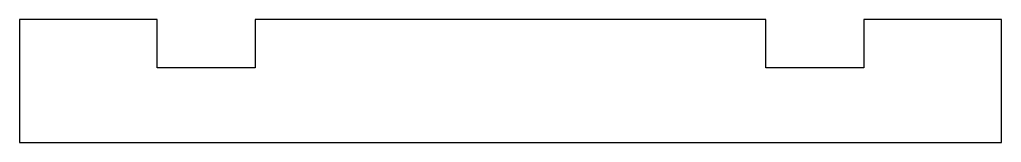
# Model space of a CAD drawing. Header units: millimetres. Extents: x -400 to 0, y -50 to 0.
import ezdxf

# ---------------------------------------------------------------- set-up
doc = ezdxf.new("R2010")
doc.units = ezdxf.units.MM
doc.layers.get('0').update_dxf_attribs({"linetype": 'CONTINUOUS'})

msp = doc.modelspace()

# ---------------------------------------------------------------- linework, layer by layer
msp.add_lwpolyline([(-344, 0), (-400, 0), (-400, -50), (0, -50), (0, 0), (-56, 0), (-56, -19.6), (-96, -19.6), (-96, 0), (-304, 0), (-304, -19.6), (-344, -19.6)], close=True)

doc.saveas('drawing.dxf')
